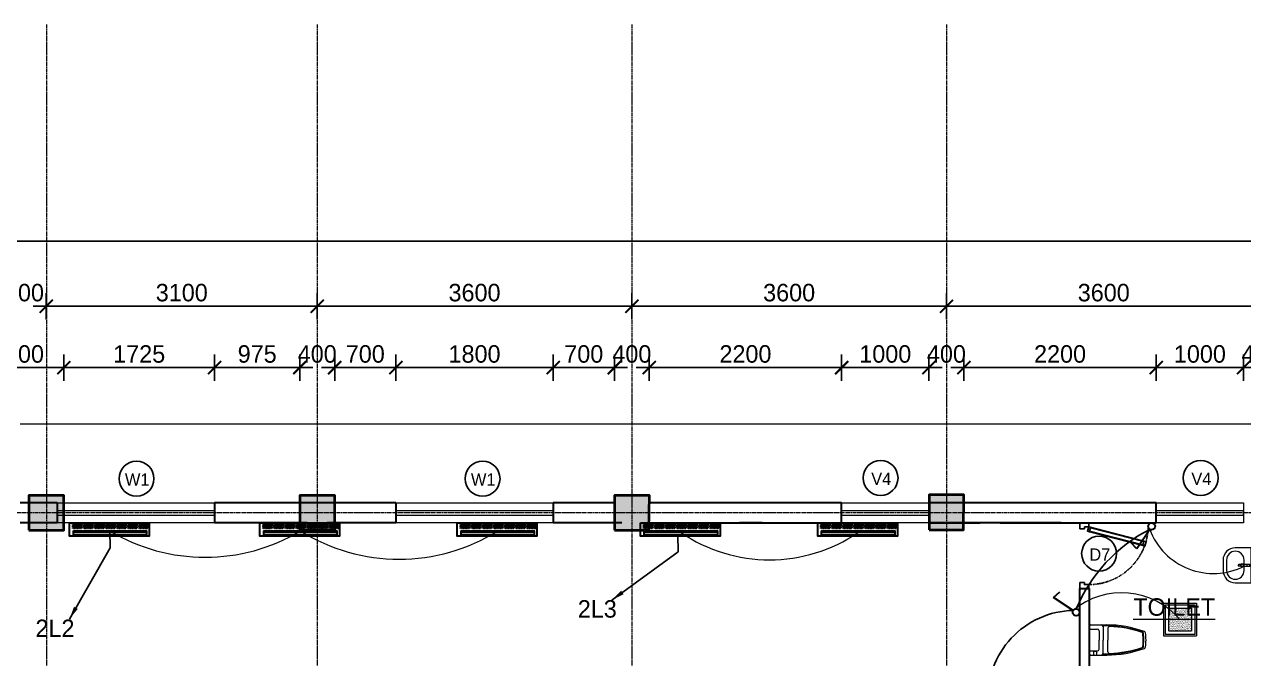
# Model space of a CAD drawing. Header units: inches. Extents: x -3071 to 2534411, y -17796 to 388172.
# Drawn here: x 1693144 to 1707095, y 367181 to 374439 of the extents above; entities that cross this region are included whole.
import ezdxf
from ezdxf.enums import TextEntityAlignment as Align

# ---------------------------------------------------------------- set-up
doc = ezdxf.new("R2010")
doc.units = ezdxf.units.IN
doc.header["$MEASUREMENT"] = 0
for name, pattern in [('ACAD_ISO08W100', [36, 24, -3, 6, -3]), ('CENTER', [2, 1.25, -0.25, 0.25, -0.25]), ('DASHDOT2', [12.7, 6.35, -3.175, 0, -3.175]), ('DASHED', [0.75, 0.5, -0.25]), ('TRAZOS1', [0.15, 0.1, -0.05])]:
    doc.linetypes.add(name, pattern=pattern)
for name, color, linetype, lineweight in [('001-Archi- door window elevation', 92, 'Continuous', 25), ('001-Archi-Opening Tags', 14, 'Continuous', 25), ('001-Archi-Sanitary', 130, 'Continuous', 5), ('001-Archi-Text', 180, 'Continuous', 18), ('002-Archi- Opening', 90, 'Continuous', 25), ('A .4 col', 5, 'Continuous', 40), ('A 0.13 dw', 3, 'Continuous', 13), ('A 0.13 IND DIM', 240, 'Continuous', 13), ('Bed Head Panel 0.9 m', 120, 'Continuous', 30), ('cen', 50, 'ACAD_ISO08W100', 5), ('dotted line', 1, 'DASHED', 9), ('p1 walls stone outline', 4, 'Continuous', 30), ('Switches', 173, 'Continuous', 15), ('v1 windows', 152, 'Continuous', 20)]:
    doc.layers.add(name, color=color, linetype=linetype, lineweight=lineweight)
for name, color, linetype in [('1 x 4 recessed', 80, 'CENTER'), ('2 x 11 recessed', 60, 'CENTER'), ('ceilling fan', 3, 'Continuous'), ('Wires', 1, 'Continuous')]:
    doc.layers.add(name, color=color, linetype=linetype)
doc.styles.add('Archi 100', font='GOTHIC.TTF', dxfattribs={"height": 200})
doc.styles.add('CG', font='GOTHIC.TTF', dxfattribs={"height": 40})
doc.dimstyles.new('Archi 100', dxfattribs={"dimtxt": 200, "dimasz": 150, "dimexe": 150, "dimexo": 300, "dimgap": 50, "dimtad": 1, "dimdec": 0, "dimrnd": 5, "dimzin": 0, "dimdsep": 46, "dimtxsty": 'Archi 100', "dimblk": 'ARCHTICK', "dimcen": 0.09, "dimdle": 150, "dimclrd": 256, "dimclre": 256, "dimclrt": 256, "dimadec": 0, "dimazin": 0, "dimtfac": 1, "dimtdec": 0, "dimtix": 1, "dimtofl": 0, "dimtmove": 0, "dimatfit": 3, "dimfxl": 150, "dimfxlon": 1, "dimtolj": 1, "dimtzin": 0, "dimlwd": -1, "dimlwe": -1, "dimarcsym": 0})

# ---------------------------------------------------------------- blocks, each defined once
blk = doc.blocks.new('W2')
at = {"layer": 'A 0.13 dw'}
for points in [[(143910, 195589), (143910, 195359), (142110, 195359), (142110, 195589)], [(142110, 195446), (143910, 195446), (143910, 195496), (142110, 195496)]]:
    blk.add_lwpolyline(points, close=True, dxfattribs=at)
blk = doc.blocks.new('window tag')
blk.add_circle((0, 0), 200)
at = {"style": 'Archi 100', "flags": 1}
for tag, p in [('WIDTH', (15, 174.5)), ('HEIGHT', (-4.5, -348.5))]:
    blk.add_attdef(tag, p, '', height=200, dxfattribs=at)
at = {"style": 'Archi 100'}
blk.add_attdef('SYMBOL', text='', height=200, dxfattribs=at).set_placement((8, -10.5), align=Align.MIDDLE_CENTER)
blk = doc.blocks.new('ffwef')
at = {"layer": 'A 0.13 dw'}
for points in [[(1184596, 368096), (1184596, 367866), (1183596, 367866), (1183596, 368096)], [(1183596, 367953), (1184596, 367953), (1184596, 368003), (1183596, 368003)]]:
    blk.add_lwpolyline(points, close=True, dxfattribs=at)
blk = doc.blocks.new('tap bib short neck plan')
at = {"linetype": 'Continuous'}
blk.add_lwpolyline([(39, 10), (0, 10), (0, -10), (39, -10)], dxfattribs=at)
blk.add_lwpolyline([(74, -8), (95, -8, 1), (95, 8), (74, 8)], format="xyb", dxfattribs=at)
for radius in [20, 15]:
    blk.add_circle((56, 0), radius, dxfattribs=at)
blk = doc.blocks.new('washbasin plan 0400w with tap')
blk.add_lwpolyline([(60, 320, -0.312376), (60, 320), (-60, 320, 0.414214), (-200, 180), (-200, 0), (200, 0), (200, 180, 0.414214)], format="xyb", close=True)
blk.add_lwpolyline([(10, 80), (60, 80, 1), (60, 280), (-60, 280, 1), (-60, 80), (-10, 80)], format="xyb")
at = {"linetype": 'Continuous'}
for points in [[(-14, 45), (14, 45), (14, 15), (-14, 15)], [(-10, 15), (10, 15), (10, 0), (-10, 0)]]:
    blk.add_lwpolyline(points, close=True, dxfattribs=at)
at = {"ltscale": 100, "rotation": 90}
blk.add_blockref('tap bib short neck plan', (0, 45), dxfattribs=at)
blk = doc.blocks.new('sa oct uni toi')
for p, q in [((-214, 420), (-214, 287)), ((-88, 458), (-200, 458)), ((-158, 439), (-158, 287)), ((-89, 455), (-89, 420)), ((-60, 461), (-82, 461)), ((-19, 458), (-54, 458)), ((-53, 455), (-53, 420)), ((0, 439), (0, 287)), ((-214, 151), (-214, 287)), ((-158, 132), (-158, 287)), ((-113, 392), (-113, 287)), ((-113, 179), (-113, 287)), ((0, 411), (-94, 411)), ((-60, 414), (-82, 414)), ((-82, 414), (-82, 411)), ((-60, 414), (-60, 411)), ((0, 132), (0, 287)), ((0, 160), (-94, 160)), ((-19, 113), (-200, 113))]:
    blk.add_line(p, q)
for centre, radius, start, end in [((-200, -804), 1262, 90, 110.0218), ((-200, -804), 1250, 88.0034, 109.0034), ((-200, -804), 1243, 91.5459, 109.0034), ((-233, 420), 18.9, 360, 91.5459), ((-139, 439), 18.9, 90, 180), ((-82, 455), 6.31, 150, 180), ((-82, 420), 6.31, 180, 270), ((-82, 455), 6.31, 90, 150), ((-60, 455), 6.31, 30, 90), ((-60, 420), 6.31, 270, 360), ((-60, 455), 6.31, 360, 30), ((-19, 439), 18.9, 360, 90), ((-35, 287), 615, 172.6652, 179.9981), ((15, 287), 665, 180.0016, 187.0523), ((-626, 364), 18.9, 110.0218, 174.8892), ((-44, 287), 580, 172.6856, 179.998), ((6, 287), 631, 180.0016, 187.0158), ((-601, 359), 18.9, 109.0034, 174.9977), ((-44, 287), 575, 172.6683, 179.998), ((7, 287), 625, 180.0016, 187.0303), ((-601, 359), 12.6, 109.0034, 174.9977), ((-94, 392), 18.9, 90, 180), ((-626, 207), 18.9, 185.1108, 249.9782), ((-200, 1375), 1262, 249.9782, 270), ((-601, 212), 18.9, 185.0023, 250.9966), ((-601, 212), 12.6, 185.0023, 250.9966), ((-200, 1375), 1250, 250.9966, 271.9966), ((-200, 1375), 1243, 250.9966, 268.4541), ((-233, 151), 18.9, 268.4541, 360), ((-94, 179), 18.9, 180, 270), ((-139, 132), 18.9, 180, 270), ((-19, 132), 18.9, 270, 360)]:
    blk.add_arc(centre, radius, start, end)
blk = doc.blocks.new('charpi western plan with cistern')
at = {"rotation": 270}
blk.add_blockref('sa oct uni toi', (-287, 0), dxfattribs=at)
blk = doc.blocks.new('ed 17')
for p, q in [((95, -116), (44, -130)), ((44, -130), (208, -761)), ((50, -152), (101, -138)), ((101, -138), (95, -116)), ((259, -748), (101, -138)), ((101, -138), (259, -748)), ((94, -140), (58, -150)), ((58, -150), (215, -759)), ((94, -140), (251, -750)), ((215, -759), (208, -761)), ((208, -761), (215, -788)), ((251, -750), (215, -759)), ((266, -774), (215, -788)), ((251, -750), (259, -748)), ((259, -748), (266, -774))]:
    blk.add_line(p, q)
for points in [[(44, -80), (67, -80), (67, -30), (0, -30), (0, -130), (44, -130), (208, -761), (215, -788), (266, -774), (259, -748), (101, -138), (101, -138), (95, -116), (44, -130)], [(58, -150), (215, -759), (251, -750), (94, -140)]]:
    blk.add_lwpolyline(points, close=True)
at = {"elevation": 0}
blk.add_lwpolyline([(750, -30), (750, -130), (706, -130), (706, -80), (683, -80), (683, -30)], close=True, dxfattribs=at)
at = {"linetype": 'TRAZOS1'}
blk.add_arc((28, -133), 678, 271.3504, 0.2643, dxfattribs=at)
blk = doc.blocks.new('_ArchTick')
at = {"color": 0, "linetype": 'ByBlock', "const_width": 0.15}
blk.add_lwpolyline([(-0.5, -0.5), (0.5, 0.5)], dxfattribs=at)
blk = doc.blocks.new('*D973')
at = {"transparency": 16777216}
for p, q in [((1692695, 370361), (1692695, 370661)), ((1693595, 370361), (1693595, 370661)), ((1692545, 370511), (1693745, 370511))]:
    blk.add_line(p, q, dxfattribs=at)
at = {"layer": 'Defpoints', "color": 0, "transparency": 16777216}
for p in [(1693595, 370511), (1692695, 369049), (1693595, 369049)]:
    blk.add_point(p, dxfattribs=at)
at = {"transparency": 16777216, "xscale": 150, "yscale": 150, "zscale": 150, "rotation": 180}
blk.add_blockref('_ArchTick', (1692695, 370511), dxfattribs=at)
at = {"transparency": 16777216, "xscale": 150, "yscale": 150, "zscale": 150}
blk.add_blockref('_ArchTick', (1693595, 370511), dxfattribs=at)
at = {"transparency": 16777216, "insert": (1693145, 370666), "char_height": 200, "attachment_point": 5, "style": 'Archi 100'}
blk.add_mtext('\\A1;900', dxfattribs=at)
blk = doc.blocks.new('*D974')
at = {"transparency": 16777216}
for p, q in [((1693595, 370361), (1693595, 370661)), ((1695320, 370361), (1695320, 370661)), ((1693445, 370511), (1695470, 370511))]:
    blk.add_line(p, q, dxfattribs=at)
at = {"layer": 'Defpoints', "color": 0, "transparency": 16777216}
for p in [(1695320, 370511), (1693595, 369049), (1695320, 368964)]:
    blk.add_point(p, dxfattribs=at)
at = {"transparency": 16777216, "xscale": 150, "yscale": 150, "zscale": 150, "rotation": 180}
blk.add_blockref('_ArchTick', (1693595, 370511), dxfattribs=at)
at = {"transparency": 16777216, "xscale": 150, "yscale": 150, "zscale": 150}
blk.add_blockref('_ArchTick', (1695320, 370511), dxfattribs=at)
at = {"transparency": 16777216, "insert": (1694458, 370666), "char_height": 200, "attachment_point": 5, "style": 'Archi 100'}
blk.add_mtext('\\A1;1725', dxfattribs=at)
blk = doc.blocks.new('*D975')
at = {"transparency": 16777216}
for p, q in [((1695320, 370361), (1695320, 370661)), ((1696295, 370361), (1696295, 370661)), ((1695170, 370511), (1696445, 370511))]:
    blk.add_line(p, q, dxfattribs=at)
at = {"layer": 'Defpoints', "color": 0, "transparency": 16777216}
for p in [(1696295, 370511), (1696295, 369049), (1695320, 368964)]:
    blk.add_point(p, dxfattribs=at)
at = {"transparency": 16777216, "xscale": 150, "yscale": 150, "zscale": 150, "rotation": 180}
blk.add_blockref('_ArchTick', (1695320, 370511), dxfattribs=at)
at = {"transparency": 16777216, "xscale": 150, "yscale": 150, "zscale": 150}
blk.add_blockref('_ArchTick', (1696295, 370511), dxfattribs=at)
at = {"transparency": 16777216, "insert": (1695808, 370666), "char_height": 200, "attachment_point": 5, "style": 'Archi 100'}
blk.add_mtext('\\A1;975', dxfattribs=at)
blk = doc.blocks.new('*D976')
at = {"transparency": 16777216}
for p, q in [((1696295, 370361), (1696295, 370661)), ((1696695, 370361), (1696695, 370661)), ((1696295, 370511), (1696145, 370511)), ((1696695, 370511), (1696845, 370511))]:
    blk.add_line(p, q, dxfattribs=at)
at = {"layer": 'Defpoints', "color": 0, "transparency": 16777216}
for p in [(1696695, 370511), (1696295, 369049), (1696695, 369049)]:
    blk.add_point(p, dxfattribs=at)
at = {"transparency": 16777216, "xscale": 150, "yscale": 150, "zscale": 150}
blk.add_blockref('_ArchTick', (1696295, 370511), dxfattribs=at)
at = {"transparency": 16777216, "xscale": 150, "yscale": 150, "zscale": 150, "rotation": 180}
blk.add_blockref('_ArchTick', (1696695, 370511), dxfattribs=at)
at = {"transparency": 16777216, "insert": (1696495, 370666), "char_height": 200, "attachment_point": 5, "style": 'Archi 100'}
blk.add_mtext('\\A1;400', dxfattribs=at)
blk = doc.blocks.new('*D977')
at = {"transparency": 16777216}
for p, q in [((1696695, 370361), (1696695, 370661)), ((1697395, 370361), (1697395, 370661)), ((1696545, 370511), (1697545, 370511))]:
    blk.add_line(p, q, dxfattribs=at)
at = {"layer": 'Defpoints', "color": 0, "transparency": 16777216}
for p in [(1697395, 370511), (1696695, 369049), (1697395, 368964)]:
    blk.add_point(p, dxfattribs=at)
at = {"transparency": 16777216, "xscale": 150, "yscale": 150, "zscale": 150, "rotation": 180}
blk.add_blockref('_ArchTick', (1696695, 370511), dxfattribs=at)
at = {"transparency": 16777216, "xscale": 150, "yscale": 150, "zscale": 150}
blk.add_blockref('_ArchTick', (1697395, 370511), dxfattribs=at)
at = {"transparency": 16777216, "insert": (1697045, 370666), "char_height": 200, "attachment_point": 5, "style": 'Archi 100'}
blk.add_mtext('\\A1;700', dxfattribs=at)
blk = doc.blocks.new('*D978')
at = {"transparency": 16777216}
for p, q in [((1697395, 370361), (1697395, 370661)), ((1699195, 370361), (1699195, 370661)), ((1697245, 370511), (1699345, 370511))]:
    blk.add_line(p, q, dxfattribs=at)
at = {"layer": 'Defpoints', "color": 0, "transparency": 16777216}
for p in [(1699195, 370511), (1697395, 368964), (1699195, 368964)]:
    blk.add_point(p, dxfattribs=at)
at = {"transparency": 16777216, "xscale": 150, "yscale": 150, "zscale": 150, "rotation": 180}
blk.add_blockref('_ArchTick', (1697395, 370511), dxfattribs=at)
at = {"transparency": 16777216, "xscale": 150, "yscale": 150, "zscale": 150}
blk.add_blockref('_ArchTick', (1699195, 370511), dxfattribs=at)
at = {"transparency": 16777216, "insert": (1698295, 370666), "char_height": 200, "attachment_point": 5, "style": 'Archi 100'}
blk.add_mtext('\\A1;1800', dxfattribs=at)
blk = doc.blocks.new('*D979')
at = {"transparency": 16777216}
for p, q in [((1699195, 370361), (1699195, 370661)), ((1699895, 370361), (1699895, 370661)), ((1699045, 370511), (1700045, 370511))]:
    blk.add_line(p, q, dxfattribs=at)
at = {"layer": 'Defpoints', "color": 0, "transparency": 16777216}
for p in [(1699895, 370511), (1699895, 369049), (1699195, 368964)]:
    blk.add_point(p, dxfattribs=at)
at = {"transparency": 16777216, "xscale": 150, "yscale": 150, "zscale": 150, "rotation": 180}
blk.add_blockref('_ArchTick', (1699195, 370511), dxfattribs=at)
at = {"transparency": 16777216, "xscale": 150, "yscale": 150, "zscale": 150}
blk.add_blockref('_ArchTick', (1699895, 370511), dxfattribs=at)
at = {"transparency": 16777216, "insert": (1699545, 370666), "char_height": 200, "attachment_point": 5, "style": 'Archi 100'}
blk.add_mtext('\\A1;700', dxfattribs=at)
blk = doc.blocks.new('*D980')
at = {"transparency": 16777216}
for p, q in [((1699895, 370361), (1699895, 370661)), ((1700295, 370361), (1700295, 370661)), ((1699895, 370511), (1699745, 370511)), ((1700295, 370511), (1700445, 370511))]:
    blk.add_line(p, q, dxfattribs=at)
at = {"layer": 'Defpoints', "color": 0, "transparency": 16777216}
for p in [(1700295, 370511), (1699895, 369049), (1700295, 369049)]:
    blk.add_point(p, dxfattribs=at)
at = {"transparency": 16777216, "xscale": 150, "yscale": 150, "zscale": 150}
blk.add_blockref('_ArchTick', (1699895, 370511), dxfattribs=at)
at = {"transparency": 16777216, "xscale": 150, "yscale": 150, "zscale": 150, "rotation": 180}
blk.add_blockref('_ArchTick', (1700295, 370511), dxfattribs=at)
at = {"transparency": 16777216, "insert": (1700095, 370666), "char_height": 200, "attachment_point": 5, "style": 'Archi 100'}
blk.add_mtext('\\A1;400', dxfattribs=at)
blk = doc.blocks.new('*D981')
at = {"transparency": 16777216}
for p, q in [((1700295, 370361), (1700295, 370661)), ((1702496, 370361), (1702496, 370661)), ((1700145, 370511), (1702646, 370511))]:
    blk.add_line(p, q, dxfattribs=at)
at = {"layer": 'Defpoints', "color": 0, "transparency": 16777216}
for p in [(1702496, 370511), (1700295, 369049), (1702496, 368964)]:
    blk.add_point(p, dxfattribs=at)
at = {"transparency": 16777216, "xscale": 150, "yscale": 150, "zscale": 150, "rotation": 180}
blk.add_blockref('_ArchTick', (1700295, 370511), dxfattribs=at)
at = {"transparency": 16777216, "xscale": 150, "yscale": 150, "zscale": 150}
blk.add_blockref('_ArchTick', (1702496, 370511), dxfattribs=at)
at = {"transparency": 16777216, "insert": (1701395, 370666), "char_height": 200, "attachment_point": 5, "style": 'Archi 100'}
blk.add_mtext('\\A1;2200', dxfattribs=at)
blk = doc.blocks.new('*D982')
at = {"transparency": 16777216}
for p, q in [((1702496, 370361), (1702496, 370661)), ((1703495, 370361), (1703495, 370661)), ((1702346, 370511), (1703645, 370511))]:
    blk.add_line(p, q, dxfattribs=at)
at = {"layer": 'Defpoints', "color": 0, "transparency": 16777216}
for p in [(1703495, 370511), (1703495, 369049), (1702496, 368964)]:
    blk.add_point(p, dxfattribs=at)
at = {"transparency": 16777216, "xscale": 150, "yscale": 150, "zscale": 150, "rotation": 180}
blk.add_blockref('_ArchTick', (1702496, 370511), dxfattribs=at)
at = {"transparency": 16777216, "xscale": 150, "yscale": 150, "zscale": 150}
blk.add_blockref('_ArchTick', (1703495, 370511), dxfattribs=at)
at = {"transparency": 16777216, "insert": (1702995, 370666), "char_height": 200, "attachment_point": 5, "style": 'Archi 100'}
blk.add_mtext('\\A1;1000', dxfattribs=at)
blk = doc.blocks.new('*D983')
at = {"transparency": 16777216}
for p, q in [((1703495, 370361), (1703495, 370661)), ((1703895, 370361), (1703895, 370661)), ((1703495, 370511), (1703345, 370511)), ((1703895, 370511), (1704045, 370511))]:
    blk.add_line(p, q, dxfattribs=at)
at = {"layer": 'Defpoints', "color": 0, "transparency": 16777216}
for p in [(1703895, 370511), (1703495, 369049), (1703895, 369054)]:
    blk.add_point(p, dxfattribs=at)
at = {"transparency": 16777216, "xscale": 150, "yscale": 150, "zscale": 150}
blk.add_blockref('_ArchTick', (1703495, 370511), dxfattribs=at)
at = {"transparency": 16777216, "xscale": 150, "yscale": 150, "zscale": 150, "rotation": 180}
blk.add_blockref('_ArchTick', (1703895, 370511), dxfattribs=at)
at = {"transparency": 16777216, "insert": (1703695, 370666), "char_height": 200, "attachment_point": 5, "style": 'Archi 100'}
blk.add_mtext('\\A1;400', dxfattribs=at)
blk = doc.blocks.new('*D984')
at = {"transparency": 16777216}
for p, q in [((1703895, 370361), (1703895, 370661)), ((1706096, 370361), (1706096, 370661)), ((1703745, 370511), (1706246, 370511))]:
    blk.add_line(p, q, dxfattribs=at)
at = {"layer": 'Defpoints', "color": 0, "transparency": 16777216}
for p in [(1706096, 370511), (1703895, 369054), (1706096, 368964)]:
    blk.add_point(p, dxfattribs=at)
at = {"transparency": 16777216, "xscale": 150, "yscale": 150, "zscale": 150, "rotation": 180}
blk.add_blockref('_ArchTick', (1703895, 370511), dxfattribs=at)
at = {"transparency": 16777216, "xscale": 150, "yscale": 150, "zscale": 150}
blk.add_blockref('_ArchTick', (1706096, 370511), dxfattribs=at)
at = {"transparency": 16777216, "insert": (1704995, 370666), "char_height": 200, "attachment_point": 5, "style": 'Archi 100'}
blk.add_mtext('\\A1;2200', dxfattribs=at)
blk = doc.blocks.new('*D985')
at = {"transparency": 16777216}
for p, q in [((1706096, 370361), (1706096, 370661)), ((1707095, 370361), (1707095, 370661)), ((1705946, 370511), (1707245, 370511))]:
    blk.add_line(p, q, dxfattribs=at)
at = {"layer": 'Defpoints', "color": 0, "transparency": 16777216}
for p in [(1707095, 370511), (1707095, 369049), (1706096, 368964)]:
    blk.add_point(p, dxfattribs=at)
at = {"transparency": 16777216, "xscale": 150, "yscale": 150, "zscale": 150, "rotation": 180}
blk.add_blockref('_ArchTick', (1706096, 370511), dxfattribs=at)
at = {"transparency": 16777216, "xscale": 150, "yscale": 150, "zscale": 150}
blk.add_blockref('_ArchTick', (1707095, 370511), dxfattribs=at)
at = {"transparency": 16777216, "insert": (1706595, 370666), "char_height": 200, "attachment_point": 5, "style": 'Archi 100'}
blk.add_mtext('\\A1;1000', dxfattribs=at)
blk = doc.blocks.new('*D986')
at = {"transparency": 16777216}
for p, q in [((1707095, 370361), (1707095, 370661)), ((1707495, 370361), (1707495, 370661)), ((1707095, 370511), (1706945, 370511)), ((1707495, 370511), (1707645, 370511))]:
    blk.add_line(p, q, dxfattribs=at)
at = {"layer": 'Defpoints', "color": 0, "transparency": 16777216}
for p in [(1707495, 370511), (1707095, 369049), (1707495, 369049)]:
    blk.add_point(p, dxfattribs=at)
at = {"transparency": 16777216, "xscale": 150, "yscale": 150, "zscale": 150}
blk.add_blockref('_ArchTick', (1707095, 370511), dxfattribs=at)
at = {"transparency": 16777216, "xscale": 150, "yscale": 150, "zscale": 150, "rotation": 180}
blk.add_blockref('_ArchTick', (1707495, 370511), dxfattribs=at)
at = {"transparency": 16777216, "insert": (1707295, 370666), "char_height": 200, "attachment_point": 5, "style": 'Archi 100'}
blk.add_mtext('\\A1;400', dxfattribs=at)
blk = doc.blocks.new('*D993')
at = {"transparency": 16777216}
for p, q in [((1692895, 371063), (1692895, 371363)), ((1693395, 371063), (1693395, 371363)), ((1692895, 371213), (1692745, 371213)), ((1693395, 371213), (1693545, 371213))]:
    blk.add_line(p, q, dxfattribs=at)
at = {"layer": 'Defpoints', "color": 0, "transparency": 16777216}
for p in [(1693395, 371213), (1692895, 368849), (1693395, 368849)]:
    blk.add_point(p, dxfattribs=at)
at = {"transparency": 16777216, "xscale": 150, "yscale": 150, "zscale": 150}
blk.add_blockref('_ArchTick', (1692895, 371213), dxfattribs=at)
at = {"transparency": 16777216, "xscale": 150, "yscale": 150, "zscale": 150, "rotation": 180}
blk.add_blockref('_ArchTick', (1693395, 371213), dxfattribs=at)
at = {"transparency": 16777216, "insert": (1693145, 371368), "char_height": 200, "attachment_point": 5, "style": 'Archi 100'}
blk.add_mtext('\\A1;500', dxfattribs=at)
blk = doc.blocks.new('*D994')
at = {"transparency": 16777216}
for p, q in [((1693395, 371063), (1693395, 371363)), ((1696495, 371063), (1696495, 371363)), ((1693245, 371213), (1696645, 371213))]:
    blk.add_line(p, q, dxfattribs=at)
at = {"layer": 'Defpoints', "color": 0, "transparency": 16777216}
for p in [(1696495, 371213), (1693395, 368849), (1696495, 368849)]:
    blk.add_point(p, dxfattribs=at)
at = {"transparency": 16777216, "xscale": 150, "yscale": 150, "zscale": 150, "rotation": 180}
blk.add_blockref('_ArchTick', (1693395, 371213), dxfattribs=at)
at = {"transparency": 16777216, "xscale": 150, "yscale": 150, "zscale": 150}
blk.add_blockref('_ArchTick', (1696495, 371213), dxfattribs=at)
at = {"transparency": 16777216, "insert": (1694945, 371368), "char_height": 200, "attachment_point": 5, "style": 'Archi 100'}
blk.add_mtext('\\A1;3100', dxfattribs=at)
blk = doc.blocks.new('*D995')
at = {"transparency": 16777216}
for p, q in [((1696495, 371063), (1696495, 371363)), ((1700095, 371063), (1700095, 371363)), ((1696345, 371213), (1700245, 371213))]:
    blk.add_line(p, q, dxfattribs=at)
at = {"layer": 'Defpoints', "color": 0, "transparency": 16777216}
for p in [(1700095, 371213), (1696495, 368849), (1700095, 368849)]:
    blk.add_point(p, dxfattribs=at)
at = {"transparency": 16777216, "xscale": 150, "yscale": 150, "zscale": 150, "rotation": 180}
blk.add_blockref('_ArchTick', (1696495, 371213), dxfattribs=at)
at = {"transparency": 16777216, "xscale": 150, "yscale": 150, "zscale": 150}
blk.add_blockref('_ArchTick', (1700095, 371213), dxfattribs=at)
at = {"transparency": 16777216, "insert": (1698295, 371368), "char_height": 200, "attachment_point": 5, "style": 'Archi 100'}
blk.add_mtext('\\A1;3600', dxfattribs=at)
blk = doc.blocks.new('*D996')
at = {"transparency": 16777216}
for p, q in [((1700095, 371063), (1700095, 371363)), ((1703695, 371063), (1703695, 371363)), ((1699945, 371213), (1703845, 371213))]:
    blk.add_line(p, q, dxfattribs=at)
at = {"layer": 'Defpoints', "color": 0, "transparency": 16777216}
for p in [(1703695, 371213), (1700095, 368849), (1703695, 368849)]:
    blk.add_point(p, dxfattribs=at)
at = {"transparency": 16777216, "xscale": 150, "yscale": 150, "zscale": 150, "rotation": 180}
blk.add_blockref('_ArchTick', (1700095, 371213), dxfattribs=at)
at = {"transparency": 16777216, "xscale": 150, "yscale": 150, "zscale": 150}
blk.add_blockref('_ArchTick', (1703695, 371213), dxfattribs=at)
at = {"transparency": 16777216, "insert": (1701895, 371368), "char_height": 200, "attachment_point": 5, "style": 'Archi 100'}
blk.add_mtext('\\A1;3600', dxfattribs=at)
blk = doc.blocks.new('*D997')
at = {"transparency": 16777216}
for p, q in [((1703695, 371063), (1703695, 371363)), ((1707295, 371063), (1707295, 371363)), ((1703545, 371213), (1707445, 371213))]:
    blk.add_line(p, q, dxfattribs=at)
at = {"layer": 'Defpoints', "color": 0, "transparency": 16777216}
for p in [(1707295, 371213), (1703695, 368849), (1707295, 368849)]:
    blk.add_point(p, dxfattribs=at)
at = {"transparency": 16777216, "xscale": 150, "yscale": 150, "zscale": 150, "rotation": 180}
blk.add_blockref('_ArchTick', (1703695, 371213), dxfattribs=at)
at = {"transparency": 16777216, "xscale": 150, "yscale": 150, "zscale": 150}
blk.add_blockref('_ArchTick', (1707295, 371213), dxfattribs=at)
at = {"transparency": 16777216, "insert": (1705495, 371368), "char_height": 200, "attachment_point": 5, "style": 'Archi 100'}
blk.add_mtext('\\A1;3600', dxfattribs=at)
blk = doc.blocks.new('*D998')
at = {"transparency": 16777216}
for p, q in [((1668445, 371809), (1668445, 372109)), ((1707495, 371809), (1707495, 372109)), ((1668295, 371959), (1707645, 371959))]:
    blk.add_line(p, q, dxfattribs=at)
at = {"layer": 'Defpoints', "color": 0, "transparency": 16777216}
for p in [(1707495, 371959), (1668445, 369049), (1707495, 369049)]:
    blk.add_point(p, dxfattribs=at)
at = {"transparency": 16777216, "xscale": 150, "yscale": 150, "zscale": 150, "rotation": 180}
blk.add_blockref('_ArchTick', (1668445, 371959), dxfattribs=at)
at = {"transparency": 16777216, "xscale": 150, "yscale": 150, "zscale": 150}
blk.add_blockref('_ArchTick', (1707495, 371959), dxfattribs=at)
at = {"transparency": 16777216, "insert": (1687970, 372114), "char_height": 200, "attachment_point": 5, "style": 'Archi 100'}
blk.add_mtext('\\A1;39050', dxfattribs=at)
blk = doc.blocks.new('*D1158')
at = {"transparency": 16777216}
for p, q in [((1765924, 369050), (1765924, 369200)), ((1765774, 369050), (1766074, 369050)), ((1765774, 368669), (1766074, 368669)), ((1765924, 368669), (1765924, 368519))]:
    blk.add_line(p, q, dxfattribs=at)
at = {"layer": 'Defpoints', "color": 0, "transparency": 16777216}
for p in [(1764300, 369050), (0, 368669), (1765924, 368669)]:
    blk.add_point(p, dxfattribs=at)
at = {"transparency": 16777216, "xscale": 150, "yscale": 150, "zscale": 150}
for p, rotation in [((1765924, 369050), 270), ((1765924, 368669), 90)]:
    blk.add_blockref('_ArchTick', p, dxfattribs=dict(at, rotation=rotation))
at = {"transparency": 16777216, "insert": (1765769, 368860), "char_height": 200, "attachment_point": 5, "rotation": 90, "style": 'Archi 100'}
blk.add_mtext('\\A1;380', dxfattribs=at)
blk = doc.blocks.new('*D1159')
at = {"transparency": 16777216}
for p, q in [((1623, 368819), (1623, 364300)), ((1473, 368669), (1773, 368669)), ((1773, 364450), (1473, 364450))]:
    blk.add_line(p, q, dxfattribs=at)
at = {"layer": 'Defpoints', "color": 0, "transparency": 16777216}
for p in [(0, 368669), (1623, 364450), (1764300, 364450)]:
    blk.add_point(p, dxfattribs=at)
at = {"transparency": 16777216, "xscale": 150, "yscale": 150, "zscale": 150}
for p, rotation in [((1623, 368669), 90), ((1623, 364450), 270)]:
    blk.add_blockref('_ArchTick', p, dxfattribs=dict(at, rotation=rotation))
at = {"transparency": 16777216, "insert": (1468, 366560), "char_height": 200, "attachment_point": 5, "rotation": 90, "style": 'Archi 100'}
blk.add_mtext('\\A1;4220', dxfattribs=at)
blk = doc.blocks.new('A$C4D5976BB')
at = {"layer": 'Bed Head Panel 0.9 m', "ltscale": 3}
h = blk.add_hatch(dxfattribs=at)
h.set_pattern_fill('ANSI31', color=3)
h.set_pattern_definition([(45, (-1392270.40026, 1470343.87933), (-0.088388347648, 0.088388347648), [])])
h.paths.add_polyline_path([(44, 59), (870, 59), (870, 43), (44, 43)])
for points in [[(0, 150), (900, 150), (900, 0), (0, 0)], [(44, 129), (74, 129), (74, 96), (44, 96)], [(75, 129), (87, 129), (87, 95), (75, 95)], [(75, 129), (87, 129), (87, 96), (75, 96)], [(99, 129), (87, 129), (87, 95), (99, 95)], [(99, 129), (87, 129), (87, 96), (99, 96)], [(131, 129), (101, 129), (101, 96), (131, 96)], [(166, 129), (210, 129), (210, 96), (166, 96)], [(258, 129), (215, 129), (215, 96), (258, 96)], [(291, 129), (335, 129), (335, 96), (291, 96)], [(383, 129), (340, 129), (340, 96), (383, 96)], [(416, 129), (460, 129), (460, 96), (416, 96)], [(508, 129), (465, 129), (465, 96), (508, 96)], [(541, 129), (585, 129), (585, 96), (541, 96)], [(633, 129), (590, 129), (590, 96), (633, 96)], [(666, 129), (710, 129), (710, 96), (666, 96)], [(758, 129), (715, 129), (715, 96), (758, 96)], [(794, 129), (824, 129), (824, 96), (794, 96)], [(825, 129), (837, 129), (837, 95), (825, 95)], [(825, 129), (837, 129), (837, 96), (825, 96)], [(849, 129), (837, 129), (837, 95), (849, 95)], [(849, 129), (837, 129), (837, 96), (849, 96)], [(881, 129), (851, 129), (851, 96), (881, 96)]]:
    blk.add_lwpolyline(points, close=True, dxfattribs=at)
at = {"layer": 'Bed Head Panel 0.9 m', "linetype": 'DASHDOT2', "lineweight": 30}
for points in [[(37, 135), (137, 135), (137, 85), (37, 85)], [(162, 135), (262, 135), (262, 85), (162, 85)], [(287, 135), (387, 135), (387, 85), (287, 85)], [(412, 135), (512, 135), (512, 85), (412, 85)], [(537, 135), (637, 135), (637, 85), (537, 85)], [(662, 135), (762, 135), (762, 85), (662, 85)], [(787, 135), (887, 135), (887, 85), (787, 85)]]:
    blk.add_lwpolyline(points, close=True, dxfattribs=at)
at = {"layer": 'Bed Head Panel 0.9 m', "lineweight": 30, "ltscale": 3}
for points in [[(44, 59), (870, 59), (870, 43), (44, 43)], [(44, 43), (870, 43), (870, 10), (44, 10)]]:
    blk.add_lwpolyline(points, close=True, dxfattribs=at)
at = {"layer": 'Bed Head Panel 0.9 m', "ltscale": 3}
for centre, radius in [((50, 103), 2.31), ((52, 111), 1.31), ((58, 123), 2.31), ((65, 111), 1.31), ((67, 103), 2.31), ((107, 103), 2.31), ((109, 111), 1.31), ((115, 123), 2.31), ((123, 111), 1.31), ((124, 103), 2.31), ((188, 114), 4.62), ((188, 114), 3.43), ((188, 114), 2.31), ((236, 114), 4.62), ((236, 114), 3.43), ((236, 114), 2.31), ((313, 114), 4.62), ((313, 114), 3.43), ((313, 114), 2.31), ((361, 114), 4.62), ((361, 114), 3.43), ((361, 114), 2.31), ((438, 114), 4.62), ((438, 114), 3.43), ((438, 114), 2.31), ((486, 114), 4.62), ((486, 114), 3.43), ((486, 114), 2.31), ((563, 114), 4.62), ((563, 114), 3.43), ((563, 114), 2.31), ((611, 114), 4.62), ((611, 114), 3.43), ((611, 114), 2.31), ((688, 114), 4.62), ((688, 114), 3.43), ((688, 114), 2.31), ((736, 114), 4.62), ((736, 114), 3.43), ((736, 114), 2.31), ((800, 103), 2.31), ((802, 111), 1.31), ((808, 123), 2.31), ((815, 111), 1.31), ((817, 103), 2.31), ((857, 103), 2.31), ((859, 111), 1.31), ((865, 123), 2.31), ((873, 111), 1.31), ((874, 103), 2.31)]:
    blk.add_circle(centre, radius, dxfattribs=at)
blk = doc.blocks.new('1by1 6w')
at = {"layer": '2 x 11 recessed', "lineweight": 0}
h = blk.add_hatch(dxfattribs=at)
h.set_pattern_fill('AR-SAND', color=256, scale=7.6)
h.set_pattern_definition([(37.5, (-507751.777, 116886.896), (-0.47874952, 14.64386064), [0, -11.552, 0, -12.92, 0, -12.35]), (7.5, (-507751.777, 116886.896), (13.45030296, 21.4483101), [0, -6.232, 0, -10.412, 0, -3.99]), (327.5, (-507761.125, 116886.896), (23.66747815, 0.0430088), [0, -3.8, 0, -13.68, 0, -17.86]), (317.5, (-507761.125, 116886.896), (22.8465622, 6.6703343), [0, -1.9, 0, -8.968, 0, -10.26])])
h.paths.add_polyline_path([(-106, 106), (106, 106), (106, -106), (-106, -106)])
for points in [[(-152, 152), (152, 152), (152, -152), (-152, -152)], [(-137, 137), (137, 137), (137, -137), (-137, -137)], [(-106, 106), (106, 106), (106, -106), (-106, -106)]]:
    blk.add_lwpolyline(points, close=True, dxfattribs=at)
blk = doc.blocks.new('1 WAY')
at = {"layer": 'Switches', "lineweight": 30}
for p, q in [((1.76, 2.13), (6.02, 8.52)), ((6.02, 8.52), (7.78, 6.51))]:
    blk.add_line(p, q, dxfattribs=at)
blk.add_circle((1.13, 1.13), 1.13, dxfattribs=at)

msp = doc.modelspace()

# ---------------------------------------------------------------- hatches: boundary and pattern name
at = {"layer": 'A .4 col', "linetype": 'Continuous'}
h = msp.add_hatch(color=256, dxfattribs=at)
h.dxf.hatch_style = 1
h.paths.add_polyline_path([(1693195.4, 368649.4), (1693595.4, 368649.4), (1693595.4, 369049.4), (1693195.4, 369049.4)])
h = msp.add_hatch(color=256, dxfattribs=at)
h.dxf.hatch_style = 1
h.paths.add_polyline_path([(1696295.4, 368649.4), (1696695.4, 368649.4), (1696695.4, 369049.4), (1696295.4, 369049.4)])
h = msp.add_hatch(color=256, dxfattribs=at)
h.dxf.hatch_style = 1
h.paths.add_polyline_path([(1699895.4, 368649.4), (1700295.4, 368649.4), (1700295.4, 369049.4), (1699895.4, 369049.4)])
h = msp.add_hatch(color=256, dxfattribs=at)
h.dxf.hatch_style = 1
h.paths.add_polyline_path([(1703495.4, 368653.94), (1703895.4, 368653.94), (1703895.4, 369053.94), (1703495.4, 369053.94)])

# ---------------------------------------------------------------- linework, layer by layer
for points in [[(1693195.4, 368649.4), (1693595.4, 368649.4), (1693595.4, 369049.4), (1693195.4, 369049.4)], [(1696295.4, 368649.4), (1696695.4, 368649.4), (1696695.4, 369049.4), (1696295.4, 369049.4)], [(1699895.4, 368649.4), (1700290.74, 368649.4), (1700295.4, 369049.4), (1699895.4, 369049.4)], [(1703495.4, 368653.94), (1703890.74, 368653.94), (1703895.4, 369053.94), (1703495.4, 369053.94)]]:
    msp.add_lwpolyline(points, close=True, dxfattribs=at)
at = {"layer": 'cen', "ltscale": 2}
for p, q in [((1693395.4, 374438.91), (1693395.4, 347494.76)), ((1696495.4, 374438.91), (1696495.4, 347494.76)), ((1700095.4, 374438.91), (1700095.4, 347494.76)), ((1703695.4, 374438.91), (1703695.4, 347494.76)), ((1711810.4, 368849.4), (1664130.4, 368849.4))]:
    msp.add_line(p, q, dxfattribs=at)
at = {"layer": 'Defpoints'}
for centre, radius, start, end in [((1706860, 367039.67), 1824.89, 117.382355, 157.071841), ((1705169.56, 366732.93), 1000.54, 91.445146, 182.67171)]:
    msp.add_arc(centre, radius, start, end, dxfattribs=at)
at = {"layer": 'dotted line', "linetype": 'Continuous', "ltscale": 1000}
msp.add_line((1708310.4, 369865.17), (1693095.4, 369865.17), dxfattribs=at)
at = {"layer": 'p1 walls stone outline'}
for p, q in [((1703495.4, 368734.4), (1703495.4, 369049.4)), ((1693520.38, 368964.4), (1693095.4, 368964.4)), ((1693520.38, 368964.4), (1693520.38, 368734.4)), ((1697395.46, 368964.4), (1695320.27, 368964.4)), ((1695320.27, 368964.4), (1695320.27, 368734.4)), ((1697395.46, 368964.4), (1697395.46, 368734.4)), ((1699895.4, 368964.4), (1699195.34, 368964.4)), ((1699195.34, 368964.4), (1699195.34, 368734.4)), ((1702495.52, 368964.4), (1700291.73, 368964.4)), ((1702495.52, 368734.4), (1702495.52, 368964.4)), ((1705006.39, 368964.4), (1703495.4, 368964.4)), ((1703495.4, 368964.4), (1703495.4, 368734.4)), ((1706095.52, 368964.4), (1703495.4, 368964.4)), ((1706095.52, 368734.4), (1706095.52, 368964.4)), ((1693520.38, 368734.4), (1693095.4, 368734.4)), ((1696380.4, 368734.4), (1695320.27, 368734.4)), ((1697395.46, 368734.4), (1696610.4, 368734.4)), ((1699980.4, 368734.4), (1699195.34, 368734.4)), ((1700291.73, 368734.4), (1701325.52, 368734.4)), ((1701585.37, 368734.4), (1701325.52, 368734.4)), ((1701325.52, 368734.4), (1702495.52, 368734.4)), ((1704450.11, 368734.4), (1703495.4, 368734.4)), ((1703495.4, 368734.4), (1703695.4, 368734.4)), ((1703495.4, 368734.4), (1704080.4, 368734.4)), ((1704310.4, 368734.4), (1706095.52, 368734.4)), ((1705006.39, 368734.4), (1704680.11, 368734.4)), ((1705218.64, 367984.4), (1705218.63, 364279.4)), ((1705218.64, 367984.4, 0), (1705328.64, 367984.4)), ((1705328.64, 367984.4), (1705328.64, 366561.9))]:
    msp.add_line(p, q, dxfattribs=at)
msp.add_lwpolyline([(1704680.11, 368734.4), (1704680.11, 368734.4), (1704450.11, 368734.4), (1704450.11, 368734.4)], dxfattribs=at)
at = {"layer": 'Wires', "lineweight": 9}
for centre, radius, start, end in [((1695212.64, 370465.18), 2124.33, 239.13108, 300.86892), ((1697431.75, 370453.86), 2135.1, 238.071729, 301.928271), ((1701670.45, 370103.18), 1792.15, 235.531279, 304.468721), ((1706750.1, 368933.83), 779.08, 200.570968, 296.787956), ((1705702.25, 367057.22), 876.45, 40.480224, 129.536452)]:
    msp.add_arc(centre, radius, start, end, dxfattribs=at)

# ---------------------------------------------------------------- block references
at = {"layer": '001-Archi- door window elevation', "color": 2}
for p in [(518899.46, 868.9), (522499.46, 868.9)]:
    msp.add_blockref('ffwef', p, dxfattribs=at)
at = {"layer": '001-Archi-Opening Tags'}
ref = msp.add_blockref('window tag', (1694427.13, 369240.2), dxfattribs=at)
ref.add_attrib('SYMBOL', 'W1', dxfattribs={"layer": '0', "height": 140, "style": 'CG'}).set_placement((1694435.13, 369229.7), align=Align.MIDDLE_CENTER)
ref = msp.add_blockref('window tag', (1698386.56, 369240.2), dxfattribs=at)
ref.add_attrib('SYMBOL', 'W1', dxfattribs={"layer": '0', "height": 140, "style": 'CG'}).set_placement((1698394.56, 369229.7), align=Align.MIDDLE_CENTER)
ref = msp.add_blockref('window tag', (1702940.86, 369248.93), dxfattribs=at)
ref.add_attrib('SYMBOL', 'V4', dxfattribs={"layer": '0', "height": 140, "style": 'CG'}).set_placement((1702948.86, 369238.43), align=Align.MIDDLE_CENTER)
ref = msp.add_blockref('window tag', (1706603.98, 369248.93), dxfattribs=at)
ref.add_attrib('SYMBOL', 'V4', dxfattribs={"layer": '0', "height": 140, "style": 'CG'}).set_placement((1706611.98, 369238.43), align=Align.MIDDLE_CENTER)
ref = msp.add_blockref('window tag', (1705442.14, 368382.36, 0), dxfattribs=at)
ref.add_attrib('SYMBOL', 'D7', dxfattribs={"layer": '0', "height": 140, "style": 'CG'}).set_placement((1705450.14, 368371.86, 0), align=Align.MIDDLE_CENTER)
at = {"layer": '001-Archi-Sanitary', "rotation": 89.99999999997571}
msp.add_blockref('washbasin plan 0400w with tap', (1707180.4, 368248.86), dxfattribs=at)
at = {"layer": '001-Archi-Sanitary', "extrusion": (0.000122475, -0.000312464, -1), "xscale": -1, "zscale": -1, "rotation": 90.0069857846302}
msp.add_blockref('charpi western plan with cistern', (-1705328.63, 367392.78, 94.06), dxfattribs=at)
at = {"layer": '002-Archi- Opening', "xscale": -1, "rotation": 90}
msp.add_blockref('ed 17', (1705192.95, 368734.4), dxfattribs=at)
at = {"layer": '1 x 4 recessed', "xscale": 1.232584708463633, "yscale": 1.232584708463633, "zscale": 1.232584708463633}
msp.add_blockref('1by1 6w', (1706368.9, 367626.2), dxfattribs=at)
at = {"layer": 'A 0.13 IND DIM'}
msp.add_blockref('W2', (1551410.11, 173375.8), dxfattribs=at)
at = {"layer": 'Bed Head Panel 0.9 m', "lineweight": 0, "ltscale": 3, "xscale": 1.0125, "yscale": 1.0125, "zscale": 1.0125}
for p in [(1693659.9, 368582.52), (1695839.78, 368582.52), (1698098.11, 368582.52), (1700193.37, 368582.52), (1702221.92, 368582.52)]:
    msp.add_blockref('A$C4D5976BB', p, dxfattribs=at)
at = {"layer": 'ceilling fan', "lineweight": -3, "xscale": 34.89373264493602, "yscale": 34.89373264493602, "zscale": 34.89373264493602}
for p, rotation in [((1706081.93, 368734.4), 180), ((1705218.64, 367671.91), 89.99998954898702)]:
    msp.add_blockref('1 WAY', p, dxfattribs=dict(at, rotation=rotation))
at = {"layer": 'v1 windows'}
msp.add_blockref('W2', (1555285.19, 173375.8), dxfattribs=at)

# ---------------------------------------------------------------- texts
at = {"layer": '001-Archi-Text', "insert": (1706769.42, 367871.52), "char_height": 200, "attachment_point": 3, "style": 'Archi 100'}
msp.add_mtext_dynamic_manual_height_columns('{\\LTOILET}', width=976, gutter_width=1000, heights=[0], dxfattribs=at)
at = {"layer": 'Wires', "lineweight": 9, "char_height": 200, "attachment_point": 1, "style": 'CG'}
for s, insert in [('2L3', (1699476.54, 367849.93)), ('2L2', (1693271.05, 367627.84))]:
    msp.add_mtext_dynamic_manual_height_columns(s, width=291.9664, gutter_width=300, heights=[0], dxfattribs=dict(at, insert=insert))

# ---------------------------------------------------------------- dimensions: what is measured, and where the dimension line sits
dim = msp.add_linear_dim(base=(1707495.4, 371958.97), p1=(1668445.4, 369049.4), p2=(1707495.4, 369049.4), dimstyle='Archi 100')
dim.commit()
dim.dimension.update_dxf_attribs({"geometry": '*D998', "text_midpoint": (1687970.4, 372114)})
for base, p1, p2, picture, middle in [((1693395.4, 371213.43), (1692895.4, 368849.4), (1693395.4, 368849.4), '*D993', (1693145.4, 371368.46)), ((1696495.4, 371213.43), (1693395.4, 368849.4), (1696495.4, 368849.4), '*D994', (1694945.4, 371368.46)), ((1700095.4, 371213.43), (1696495.4, 368849.4), (1700095.4, 368849.4), '*D995', (1698295.4, 371368.46)), ((1703695.4, 371213.43), (1700095.4, 368849.4), (1703695.4, 368849.4), '*D996', (1701895.4, 371368.46)), ((1707295.4, 371213.43), (1703695.4, 368849.4), (1707295.4, 368849.4), '*D997', (1705495.4, 371368.46)), ((1693595.4, 370510.63), (1692695.4, 369049.4), (1693595.4, 369049.4), '*D973', (1693145.4, 370665.67)), ((1695320.27, 370510.63), (1693595.4, 369049.4), (1695320.27, 368964.4), '*D974', (1694457.83, 370665.67)), ((1696295.4, 370510.63), (1695320.27, 368964.4), (1696295.4, 369049.4), '*D975', (1695807.83, 370665.67)), ((1696695.4, 370510.63), (1696295.4, 369049.4), (1696695.4, 369049.4), '*D976', (1696495.4, 370665.67)), ((1697395.46, 370510.63), (1696695.4, 369049.4), (1697395.46, 368964.4), '*D977', (1697045.43, 370665.67)), ((1699195.34, 370510.63), (1697395.46, 368964.4), (1699195.34, 368964.4), '*D978', (1698295.4, 370665.67)), ((1699895.4, 370510.63), (1699195.34, 368964.4), (1699895.4, 369049.4), '*D979', (1699545.37, 370665.67)), ((1700295.4, 370510.63), (1699895.4, 369049.4), (1700295.4, 369049.4), '*D980', (1700095.4, 370665.67)), ((1702495.52, 370510.63), (1700295.4, 369049.4), (1702495.52, 368964.4), '*D981', (1701395.46, 370665.67)), ((1703495.4, 370510.63), (1702495.52, 368964.4), (1703495.4, 369049.4), '*D982', (1702995.46, 370665.67)), ((1703895.4, 370510.63), (1703495.4, 369049.4), (1703895.4, 369053.94), '*D983', (1703695.4, 370665.67)), ((1706095.52, 370510.63), (1703895.4, 369053.94), (1706095.52, 368964.4), '*D984', (1704995.46, 370665.67)), ((1707095.4, 370510.63), (1706095.52, 368964.4), (1707095.4, 369049.4), '*D985', (1706595.46, 370665.67)), ((1707495.4, 370510.63), (1707095.4, 369049.4), (1707495.4, 369049.4), '*D986', (1707295.4, 370665.67))]:
    dim = msp.add_linear_dim(base=base, p1=p1, p2=p2, dimstyle='Archi 100', override={"dimtmove": 1})
    dim.commit()
    dim.dimension.update_dxf_attribs({"geometry": picture, "text_midpoint": middle})
dim = msp.add_linear_dim(base=(1765923.68, 368669.34), p1=(1764300.46, 369050.17), p2=(0, 368669.34), angle=90, dimstyle='Archi 100')
dim.commit()
dim.dimension.update_dxf_attribs({"geometry": '*D1158', "text_midpoint": (1765768.65, 368859.76)})
dim = msp.add_linear_dim(base=(1623.21, 364450.17), p1=(0, 368669.34), p2=(1764300.46, 364450.17), angle=90, dimstyle='Archi 100', override={"dimtmove": 1})
dim.commit()
dim.dimension.update_dxf_attribs({"geometry": '*D1159', "text_midpoint": (1468.18, 366559.76)})

# ---------------------------------------------------------------- leaders
at = {"layer": 'Defpoints'}
for points in [[(1693658.78, 367632.11), (1694127.38, 368447.5), (1694122.7, 368641.77)], [(1699865.5, 367849.98), (1700626.27, 368404.36), (1700621.59, 368598.63)]]:
    msp.add_leader(points, dimstyle='Archi 100', override={"dimgap": 50, "dimtad": 0}, dxfattribs=at)

doc.saveas('drawing.dxf')
